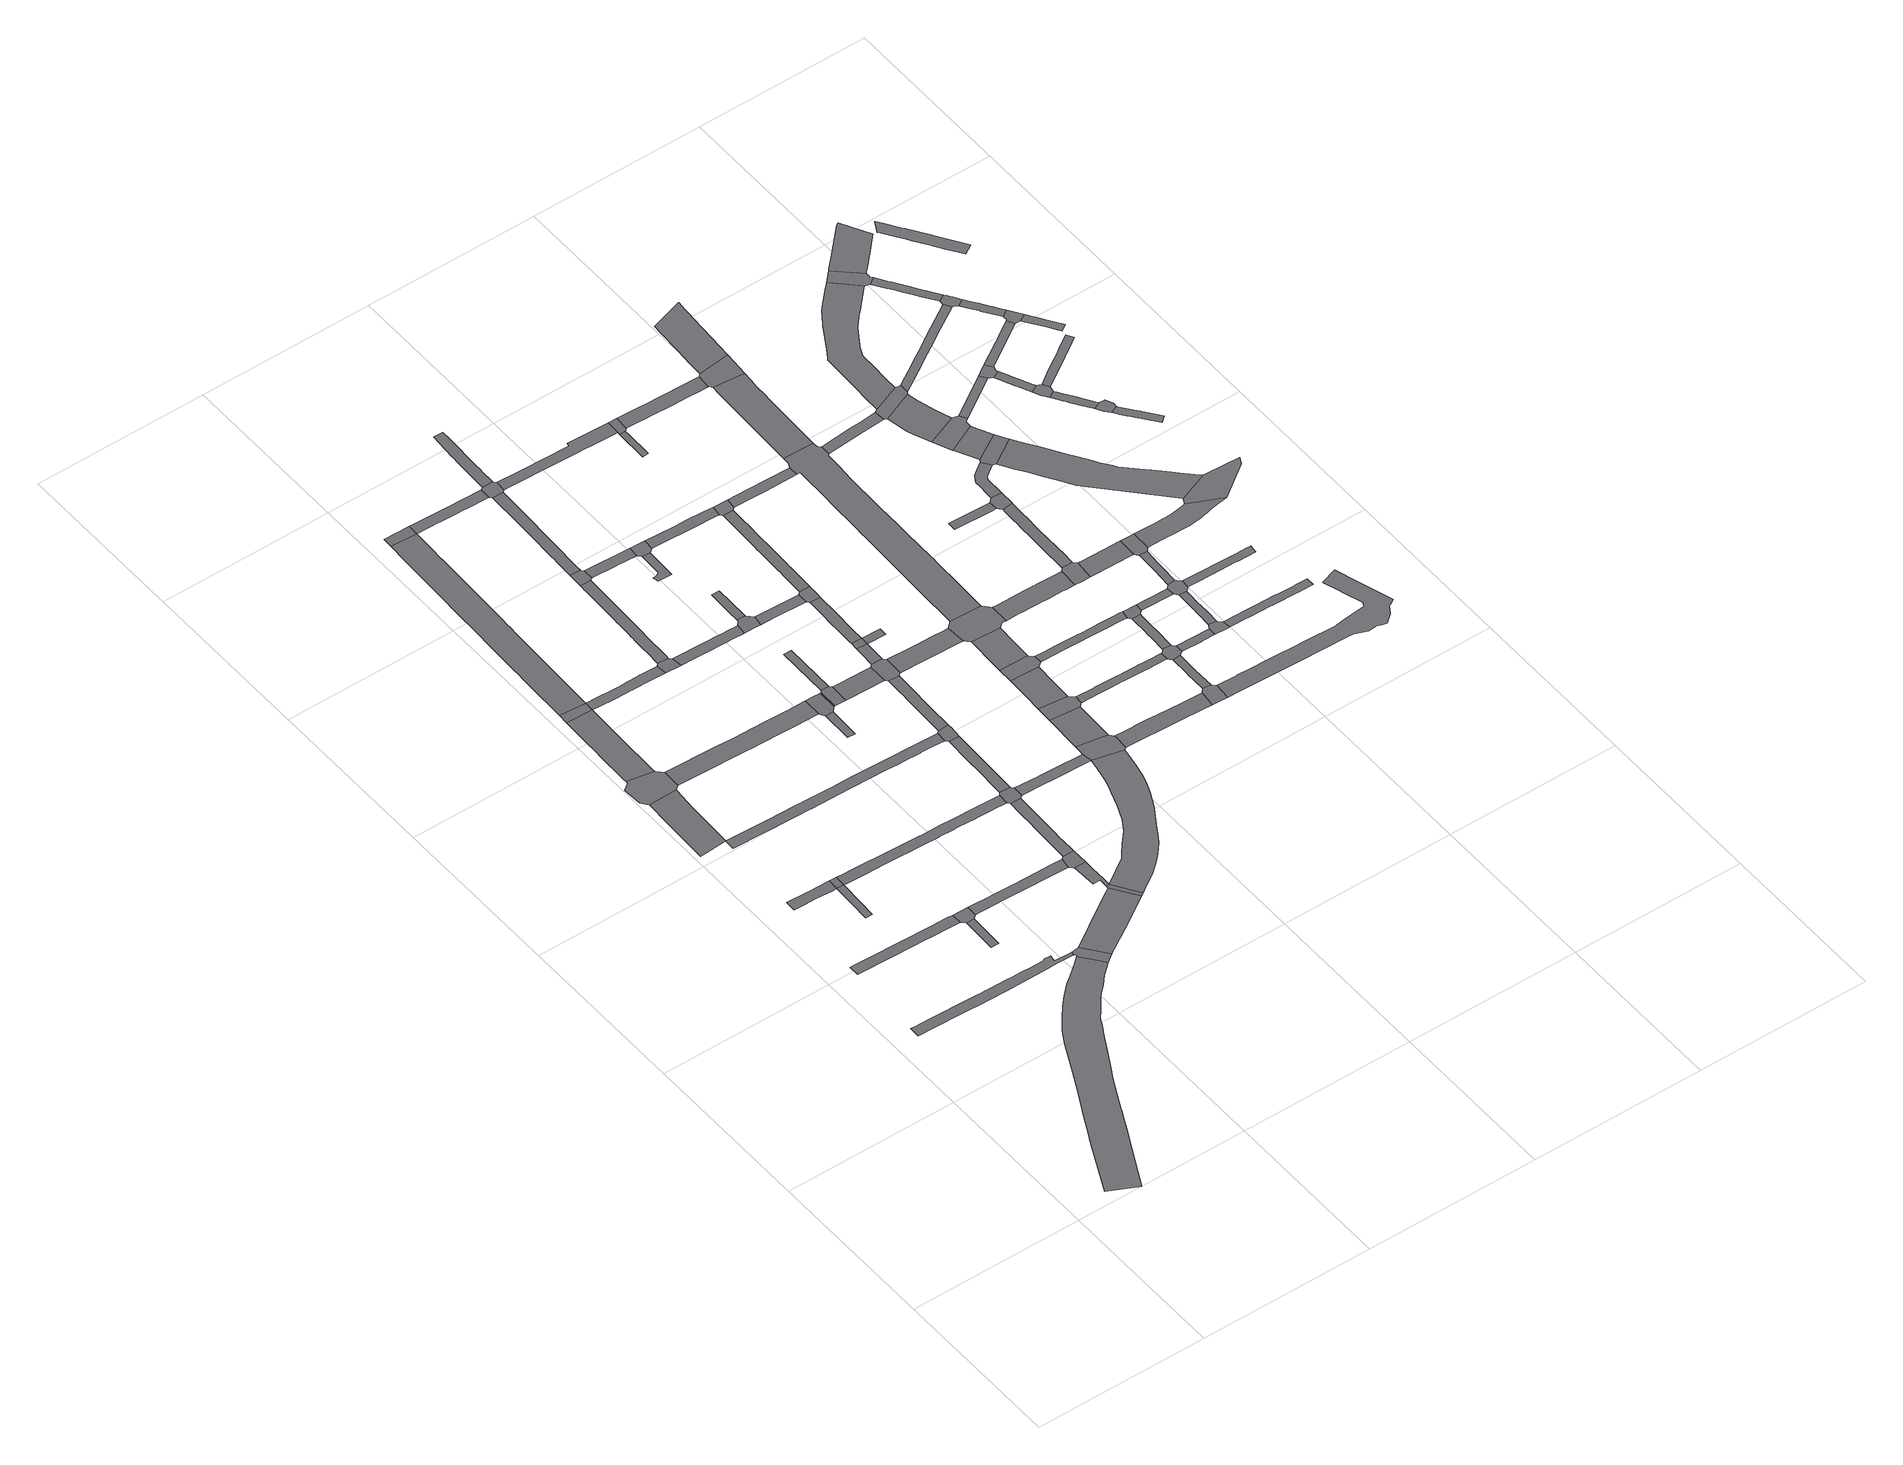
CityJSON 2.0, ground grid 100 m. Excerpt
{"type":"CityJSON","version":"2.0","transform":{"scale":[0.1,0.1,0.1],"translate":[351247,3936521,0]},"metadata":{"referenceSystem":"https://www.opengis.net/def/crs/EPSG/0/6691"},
"CityObjects":{
"road1":{"type":"Road","attributes":{"function":"3","RoadStructureAttribute.sectionType":"1"},"geometry":[{"type":"MultiSurface","lod":"1","boundaries":[[[0,1,2,3,4,5,6,7,8,9,10,11,12,13,14,15,16,17,18,19,20,21,22,23,24,25,26,27,28,29,30,31,32,33,34,35,36,37,38,39,40,41,42,43,44,45,46,47,48,49,50]]]}]},
"road2":{"type":"Road","attributes":{"RoadStructureAttribute.sectionType":"1"},"geometry":[{"type":"MultiSurface","lod":"1","boundaries":[[[51,52,53,54,55,56,57,58,59,60,61,62,63,64,65,66,67,68,69,70,71,72,73,74,75,76,77,78,79,80,81,82,83,84,85]]]}]},
"road3":{"type":"Road","attributes":{"RoadStructureAttribute.sectionType":"1"},"geometry":[{"type":"MultiSurface","lod":"1","boundaries":[[[86,87,88,89,90,91,92,93,94,95,96,97,98,99,100,101,102,103,104,105]]]}]},
"road4":{"type":"Road","attributes":{"RoadStructureAttribute.sectionType":"1"},"geometry":[{"type":"MultiSurface","lod":"1","boundaries":[[[106,107,108,109,110,111,112,113]]]}]},
"road5":{"type":"Road","attributes":{"RoadStructureAttribute.sectionType":"1"},"geometry":[{"type":"MultiSurface","lod":"1","boundaries":[[[114,115,116,117,118,119,120,121,122]]]}]},
"road6":{"type":"Road","attributes":{"RoadStructureAttribute.sectionType":"1"},"geometry":[{"type":"MultiSurface","lod":"1","boundaries":[[[123,124,125,126,127,113]]]}]},
"road7":{"type":"Road","geometry":[{"type":"MultiSurface","lod":"1","boundaries":[[[118,117,128,129,130,131,132,133,134]]]}]},
"road8":{"type":"Road","geometry":[{"type":"MultiSurface","lod":"1","boundaries":[[[127,135,106,113]]]}]},
"road9":{"type":"Road","attributes":{"RoadStructureAttribute.sectionType":"1"},"geometry":[{"type":"MultiSurface","lod":"1","boundaries":[[[136,137,138,139,140,141,131,130,142,143,144,145,146,147,148]]]}]},
"road10":{"type":"Road","attributes":{"RoadStructureAttribute.sectionType":"1"},"geometry":[{"type":"MultiSurface","lod":"1","boundaries":[[[149,150,151,152,153,154]]]}]},
"road11":{"type":"Road","geometry":[{"type":"MultiSurface","lod":"1","boundaries":[[[92,154,153,155,156,93]]]}]},
"road12":{"type":"Road","geometry":[{"type":"MultiSurface","lod":"1","boundaries":[[[157,148,147,158]]]}]},
"road13":{"type":"Road","geometry":[{"type":"MultiSurface","lod":"1","boundaries":[[[27,159,160,161,162,61,60,163,164,28]]]}]},
"road14":{"type":"Road","attributes":{"RoadStructureAttribute.sectionType":"1"},"geometry":[{"type":"MultiSurface","lod":"1","boundaries":[[[165,166,167,168,169,170,171,172,173,174,175,176,177,178,179,180,181,182,183,184,185,186,187,188,189,190,191,192,193,194,195,196,197,198,199,200,201,202,203,204,205,206,207,157,158]]]}]},
"road15":{"type":"Road","attributes":{"RoadStructureAttribute.sectionType":"1"},"geometry":[{"type":"MultiSurface","lod":"1","boundaries":[[[208,209,210,211,212,213,214,215,216,217,218,219,220,221,222,223,224,225,226,227,158,147]]]}]},
"road16":{"type":"Road","attributes":{"RoadStructureAttribute.sectionType":"1"},"geometry":[{"type":"MultiSurface","lod":"1","boundaries":[[[228,229,230,231,232,233,234,235,236,135,127,237,238,239,240,241,242,243,244,245,246,247,248,249,250,251,252,253,254,255,256,257,258,259]]]}]},
"road17":{"type":"Road","attributes":{"RoadStructureAttribute.sectionType":"1"},"geometry":[{"type":"MultiSurface","lod":"1","boundaries":[[[260,261,262,263,264,265,129,128,266,267,268,269,270,271,272,273,274,275,276]]]}]},
"road18":{"type":"Road","attributes":{"RoadStructureAttribute.sectionType":"1"},"geometry":[{"type":"MultiSurface","lod":"1","boundaries":[[[277,278,279,280,281,282,283,284,285,286,287,288,289,290,156,155]]]}]},
"road19":{"type":"Road","attributes":{"RoadStructureAttribute.sectionType":"1"},"geometry":[{"type":"MultiSurface","lod":"1","boundaries":[[[291,292,293,294,295,296,297,298,299,300,301,302,122,303,304,305,306,307,308,309,310,311,312,313,314,315,316,317,318,319]]]}]},
"road20":{"type":"Road","attributes":{"RoadStructureAttribute.sectionType":"1"},"geometry":[{"type":"MultiSurface","lod":"1","boundaries":[[[320,321,162,161,322,323,324,325,326,327,328,329,330,331,332]]]}]},
"road21":{"type":"Road","geometry":[{"type":"MultiSurface","lod":"1","boundaries":[[[333,334,188,187]]]}]},
"road22":{"type":"Road","geometry":[{"type":"MultiSurface","lod":"1","boundaries":[[[335,336,337,338,339,340,218,217]]]}]},
"road23":{"type":"Road","attributes":{"RoadStructureAttribute.sectionType":"1"},"geometry":[{"type":"MultiSurface","lod":"1","boundaries":[[[341,342,343,344,345,346,347,348,349]]]}]},
"road24":{"type":"Road","geometry":[{"type":"MultiSurface","lod":"1","boundaries":[[[348,332,331,350,349]]]}]},
"road25":{"type":"Road","geometry":[{"type":"MultiSurface","lod":"1","boundaries":[[[351,282,281,352,344,343,353]]]}]},
"road26":{"type":"Road","attributes":{"RoadStructureAttribute.sectionType":"1"},"geometry":[{"type":"MultiSurface","lod":"1","boundaries":[[[354,355,356,357,358,359,360,361,362,363,364,365,366,367,368,369,370,371,372,373,374,375,376,377,378,379,380,381,382,383,340,339]]]}]},
"road27":{"type":"Road","attributes":{"RoadStructureAttribute.sectionType":"1"},"geometry":[{"type":"MultiSurface","lod":"1","boundaries":[[[384,385,386,387]]]}]},
"road28":{"type":"Road","attributes":{"RoadStructureAttribute.sectionType":"1"},"geometry":[{"type":"MultiSurface","lod":"1","boundaries":[[[388,389,390,391,392,393,394,395,396,397,398,399,400,401,402,403,404,351,353]]]}]},
"road29":{"type":"Road","attributes":{"RoadStructureAttribute.sectionType":"1"},"geometry":[{"type":"MultiSurface","lod":"1","boundaries":[[[405,406,333,187,407,408,409,410,411,412,413,414]]]}]},
"road30":{"type":"Road","geometry":[{"type":"MultiSurface","lod":"1","boundaries":[[[387,386,415,416,417,418,419,260,276]]]}]},
"road31":{"type":"Road","attributes":{"RoadStructureAttribute.sectionType":"1"},"geometry":[{"type":"MultiSurface","lod":"1","boundaries":[[[420,421,422,423,424,338,337,425,426,427,428,429,430,431,432,433,434]]]}]},
"road32":{"type":"Road","geometry":[{"type":"MultiSurface","lod":"1","boundaries":[[[435,436,437,365,364,438]]]}]},
"road33":{"type":"Road","geometry":[{"type":"MultiSurface","lod":"1","boundaries":[[[228,259,397,396,439,440,441,442]]]}]},
"road34":{"type":"Road","attributes":{"RoadStructureAttribute.sectionType":"1"},"geometry":[{"type":"MultiSurface","lod":"1","boundaries":[[[415,443,444,416]]]}]},
"road35":{"type":"Road","geometry":[{"type":"MultiSurface","lod":"1","boundaries":[[[444,443,445,446,447,448,449]]]}]},
"road36":{"type":"Road","attributes":{"RoadStructureAttribute.sectionType":"1"},"geometry":[{"type":"MultiSurface","lod":"1","boundaries":[[[436,450,451,452,453,454,455,456,457,458,459,460,461,462,463,464,465,466,467,468,469,437]]]}]},
"road37":{"type":"Road","attributes":{"RoadStructureAttribute.sectionType":"1"},"geometry":[{"type":"MultiSurface","lod":"1","boundaries":[[[470,471,472,473,474,475,476,477,442,441]]]}]},
"road38":{"type":"Road","attributes":{"RoadStructureAttribute.sectionType":"1"},"geometry":[{"type":"MultiSurface","lod":"1","boundaries":[[[448,478,479,449]]]}]},
"road39":{"type":"Road","attributes":{"RoadStructureAttribute.sectionType":"1"},"geometry":[{"type":"MultiSurface","lod":"1","boundaries":[[[480,481,482,483,435,438]]]}]},
"road40":{"type":"Road","geometry":[{"type":"MultiSurface","lod":"1","boundaries":[[[318,473,472,484,485,486,487,319]]]}]},
"road41":{"type":"Road","attributes":{"RoadStructureAttribute.sectionType":"1"},"geometry":[{"type":"MultiSurface","lod":"1","boundaries":[[[488,489,490,447,446,491,492,493,494]]]}]},
"road42":{"type":"Road","attributes":{"function":"3","RoadStructureAttribute.sectionType":"1"},"geometry":[{"type":"MultiSurface","lod":"1","boundaries":[[[495,496,497,498,499,500,501,502,503,504,505,506,507,508,509,510,349,350,511,512,513,514,515,516,517,518,519,520,521,522,523,524,525,526,527,497,528,529,530,531,532,440,439]]]}]},
"road43":{"type":"Road","geometry":[{"type":"MultiSurface","lod":"1","boundaries":[[[433,533,534,535,536,537,538,539,434]]]}]},
"road44":{"type":"Road","geometry":[{"type":"MultiSurface","lod":"1","boundaries":[[[540,541,542,414,413,456,455,543]]]}]},
"road45":{"type":"Road","attributes":{"RoadStructureAttribute.sectionType":"1"},"geometry":[{"type":"MultiSurface","lod":"1","boundaries":[[[544,545,546,547,548,549,550,551,552,553]]]}]},
"road46":{"type":"Road","attributes":{"RoadStructureAttribute.sectionType":"1"},"geometry":[{"type":"MultiSurface","lod":"1","boundaries":[[[554,555,556,557,538,537]]]}]},
"road47":{"type":"Road","attributes":{"RoadStructureAttribute.sectionType":"1"},"geometry":[{"type":"MultiSurface","lod":"1","boundaries":[[[558,559,560,561,562,563,564,565,566,487,486,567,568,569,570,571]]]}]},
"road48":{"type":"Road","attributes":{"RoadStructureAttribute.sectionType":"1"},"geometry":[{"type":"MultiSurface","lod":"1","boundaries":[[[572,573,574,575,576,577,578,579,542,541,580,581,582,583,584,585,586,587,588]]]}]},
"road49":{"type":"Road","geometry":[{"type":"MultiSurface","lod":"1","boundaries":[[[552,589,590,483,482,553]]]}]},
"road50":{"type":"Road","geometry":[{"type":"MultiSurface","lod":"1","boundaries":[[[591,592,593,494,493,571,570,594,595]]]}]},
"road51":{"type":"Road","attributes":{"RoadStructureAttribute.sectionType":"1"},"geometry":[{"type":"MultiSurface","lod":"1","boundaries":[[[596,597,536,535,598,599,600]]]}]},
"road52":{"type":"Road","attributes":{"RoadStructureAttribute.sectionType":"1"},"geometry":[{"type":"MultiSurface","lod":"1","boundaries":[[[601,602,603,604,593,592]]]}]},
"road53":{"type":"Road","geometry":[{"type":"MultiSurface","lod":"1","boundaries":[[[605,602,601,606]]]}]},
"road54":{"type":"Road","attributes":{"RoadStructureAttribute.sectionType":"1"},"geometry":[{"type":"MultiSurface","lod":"1","boundaries":[[[607,608,609,610,611,612,613,614,615,616,617,605,606]]]}]},
"road55":{"type":"Road","geometry":[{"type":"MultiSurface","lod":"1","boundaries":[[[601,618,619,606]]]}]},
"road56":{"type":"Road","geometry":[{"type":"MultiSurface","lod":"1","boundaries":[[[599,620,612,611,621,622,623,624,625,626,627,600]]]}]},
"road57":{"type":"Road","geometry":[{"type":"MultiSurface","lod":"1","boundaries":[[[628,629,630,631,632,633,634,528,497,527]]]}]},
"road58":{"type":"Road","attributes":{"RoadStructureAttribute.sectionType":"1"},"geometry":[{"type":"MultiSurface","lod":"1","boundaries":[[[589,635,636,637,638,639,640,641,642,643,644,645,646,647,648,649,590]]]}]},
"road59":{"type":"Road","attributes":{"RoadStructureAttribute.sectionType":"1"},"geometry":[{"type":"MultiSurface","lod":"1","boundaries":[[[650,651,652,653,654,655,656,657,658,659,660,661,591,595]]]}]},
"road60":{"type":"Road","attributes":{"RoadStructureAttribute.sectionType":"1"},"geometry":[{"type":"MultiSurface","lod":"1","boundaries":[[[662,663,664,665,666,667,668,669,540,543,670,671,672,673,674,675,676,677]]]}]},
"road61":{"type":"Road","attributes":{"function":"3","RoadStructureAttribute.sectionType":"1"},"geometry":[{"type":"MultiSurface","lod":"1","boundaries":[[[678,679,680,633,632]]]}]},
"road62":{"type":"Road","geometry":[{"type":"MultiSurface","lod":"1","boundaries":[[[681,682,680,679,683,684,685]]]}]},
"road63":{"type":"Road","attributes":{"RoadStructureAttribute.sectionType":"1"},"geometry":[{"type":"MultiSurface","lod":"1","boundaries":[[[626,686,687,688,689,690,691,692,693,694,695,696,697,698,699,700,701,702,703,704,705,706,707,627]]]}]},
"road64":{"type":"Road","attributes":{"function":"3","RoadStructureAttribute.sectionType":"1"},"geometry":[{"type":"MultiSurface","lod":"1","boundaries":[[[708,709,710,682,681,711,712,713,714]]]}]},
"road65":{"type":"Road","geometry":[{"type":"MultiSurface","lod":"1","boundaries":[[[714,713,715,716,717,718]]]}]},
"road66":{"type":"Road","geometry":[{"type":"MultiSurface","lod":"1","boundaries":[[[643,642,698,697,719,720]]]}]},
"road67":{"type":"Road","attributes":{"function":"3","RoadStructureAttribute.sectionType":"1"},"geometry":[{"type":"MultiSurface","lod":"1","boundaries":[[[717,721,722,723,724,718]]]}]},
"road68":{"type":"Road","geometry":[{"type":"MultiSurface","lod":"1","boundaries":[[[725,656,655,723,722,726,727,728,729]]]}]},
"road69":{"type":"Road","attributes":{"RoadStructureAttribute.sectionType":"1"},"geometry":[{"type":"MultiSurface","lod":"1","boundaries":[[[730,731,732,733,734]]]}]},
"road70":{"type":"Road","attributes":{"RoadStructureAttribute.sectionType":"1"},"geometry":[{"type":"MultiSurface","lod":"1","boundaries":[[[735,736,737,738,739,740,741,742,743,629,628,744,745,746,747]]]}]},
"road71":{"type":"Road","geometry":[{"type":"MultiSurface","lod":"1","boundaries":[[[748,677,676,734,733,749]]]}]},
"road72":{"type":"Road","attributes":{"RoadStructureAttribute.sectionType":"1"},"geometry":[{"type":"MultiSurface","lod":"1","boundaries":[[[750,751,752,753,754,755,756,757,758,759,760,761,762,763,764,765,766,767,768,769,770,771,772,773,774,775,685,684]]]}]},
"road73":{"type":"Road","attributes":{"RoadStructureAttribute.sectionType":"1"},"geometry":[{"type":"MultiSurface","lod":"1","boundaries":[[[776,777,720,719,778,779,780,781]]]}]},
"road74":{"type":"Road","attributes":{"RoadStructureAttribute.sectionType":"1"},"geometry":[{"type":"MultiSurface","lod":"1","boundaries":[[[782,783,784,785,786,787,788,789,790,791,792,793,794,716,715,795,796,797,798,799,800,801,802,803,804,805,806,807]]]}]},
"road75":{"type":"Road","attributes":{"function":"3","RoadStructureAttribute.sectionType":"1"},"geometry":[{"type":"MultiSurface","lod":"1","boundaries":[[[808,809,810,811,812,813,814,815,816,817,818,819,820,821,822,823,824,825,826,827,776,781,828,829,830,831,832,833,834,835,836,837,838,725,729]]]}]},
"road76":{"type":"Road","geometry":[{"type":"MultiSurface","lod":"1","boundaries":[[[747,746,839,840,841,842,843,844]]]}]},
"road77":{"type":"Road","attributes":{"RoadStructureAttribute.sectionType":"1"},"geometry":[{"type":"MultiSurface","lod":"1","boundaries":[[[845,846,847,848,849,850,851,852,853,854,855,856,857,858,859,860,748,749]]]}]},
"road78":{"type":"Road","attributes":{"RoadStructureAttribute.sectionType":"1"},"geometry":[{"type":"MultiSurface","lod":"1","boundaries":[[[861,862,863,864,865,866,867,868,869,870,871,872,873,874,875,876,877,878,879,728,727]]]}]},
"road79":{"type":"Road","attributes":{"RoadStructureAttribute.sectionType":"1"},"geometry":[{"type":"MultiSurface","lod":"1","boundaries":[[[843,880,881,882,883,884,885,886,887,844]]]}]},
"road80":{"type":"Road","geometry":[{"type":"MultiSurface","lod":"1","boundaries":[[[888,889,890,891,892,764,763,884,883,893,894]]]}]},
"road81":{"type":"Road","attributes":{"RoadStructureAttribute.sectionType":"1"},"geometry":[{"type":"MultiSurface","lod":"1","boundaries":[[[895,896,897,898,899,900,901,902,903,904,905,906,907,889,888]]]}]},
"road82":{"type":"Road","geometry":[{"type":"MultiSurface","lod":"1","boundaries":[[[806,901,900,908,909,910,911,912,807]]]}]},
"road83":{"type":"Road","attributes":{"function":"3","RoadStructureAttribute.sectionType":"1"},"geometry":[{"type":"MultiSurface","lod":"1","boundaries":[[[913,914,915,916,917,918,919,920,921,922,923,826,825]]]}]},
"road84":{"type":"Road","attributes":{"RoadStructureAttribute.sectionType":"1"},"geometry":[{"type":"MultiSurface","lod":"1","boundaries":[[[893,924,925,926,927,894]]]}]},
"road85":{"type":"Road","geometry":[{"type":"MultiSurface","lod":"1","boundaries":[[[869,928,929,930,931,932,933,934,935,936,870]]]}]},
"road86":{"type":"Road","attributes":{"RoadStructureAttribute.sectionType":"1"},"geometry":[{"type":"MultiSurface","lod":"1","boundaries":[[[937,938,939,940,941]]]}]},
"road87":{"type":"Road","geometry":[{"type":"MultiSurface","lod":"1","boundaries":[[[855,854,942,920,919,943,944,945]]]}]},
"road88":{"type":"Road","attributes":{"RoadStructureAttribute.sectionType":"1"},"geometry":[{"type":"MultiSurface","lod":"1","boundaries":[[[946,947,910,909,948,949]]]}]},
"road89":{"type":"Road","attributes":{"RoadStructureAttribute.sectionType":"1"},"geometry":[{"type":"MultiSurface","lod":"1","boundaries":[[[950,951,952,953,954,955,956,957,958,959,934,933,960,961,962,963,964,965,966,967,968,969,970,971]]]}]},
"road90":{"type":"Road","geometry":[{"type":"MultiSurface","lod":"1","boundaries":[[[926,972,973,974,975,976,977,978,927]]]}]},
"road91":{"type":"Road","geometry":[{"type":"MultiSurface","lod":"1","boundaries":[[[821,979,980,981,982,983,984,985,986,987,822]]]}]},
"road92":{"type":"Road","attributes":{"RoadStructureAttribute.sectionType":"1"},"geometry":[{"type":"MultiSurface","lod":"1","boundaries":[[[976,988,989,990,991,992,993,994,995,996,997,998,999,1000,1001,1002,977]]]}]},
"road93":{"type":"Road","attributes":{"RoadStructureAttribute.sectionType":"1"},"geometry":[{"type":"MultiSurface","lod":"1","boundaries":[[[1003,1004,1005,1006,1007,1008,932,931,1009,1010,1011]]]}]},
"road94":{"type":"Road","geometry":[{"type":"MultiSurface","lod":"1","boundaries":[[[1012,1013,1014,1015,937,941,950,971]]]}]},
"road95":{"type":"Road","attributes":{"function":"3","RoadStructureAttribute.sectionType":"1"},"geometry":[{"type":"MultiSurface","lod":"1","boundaries":[[[944,1016,1017,1018,1019,1020,1021,1022,1023,1024,1025,1026,945]]]}]},
"road96":{"type":"Road","geometry":[{"type":"MultiSurface","lod":"1","boundaries":[[[1027,1028,1029,1030,949,948,996,995,1031]]]}]},
"road97":{"type":"Road","attributes":{"RoadStructureAttribute.sectionType":"1"},"geometry":[{"type":"MultiSurface","lod":"1","boundaries":[[[1029,1032,1033,1034,1035,1036,1037,1038,1039,1040,1041,1042,1043,1044,1030]]]}]},
"road98":{"type":"Road","attributes":{"RoadStructureAttribute.sectionType":"1"},"geometry":[{"type":"MultiSurface","lod":"1","boundaries":[[[1045,1046,1047,1048,1049,1050,1051,1052,1014,1013,1053,1054,1055,1056,1057,1058]]]}]},
"road99":{"type":"Road","attributes":{"RoadStructureAttribute.sectionType":"1"},"geometry":[{"type":"MultiSurface","lod":"1","boundaries":[[[1059,1060,1061,1062,1063,1064,1065,1066,1067,1068,1069,1070,1071,1072,1073,1074,1075,1076,1077,1078,1079,1080,1081,1082,1083,1084,1085,1086,1087,1088,1089,1090,1091,1092,1093,1094,1095,1096,841,840]]]}]},
"road100":{"type":"Road","geometry":[{"type":"MultiSurface","lod":"1","boundaries":[[[1037,1097,1098,1099,1100,1003,1011,1038]]]}]},
"road101":{"type":"Road","attributes":{"RoadStructureAttribute.sectionType":"1"},"geometry":[{"type":"MultiSurface","lod":"1","boundaries":[[[1101,1102,1103,1104,1105,1106,1107,975,974,1108,1109,1110,1111,1112,1113,1114,1115,1116,1117,1118]]]}]},
"road102":{"type":"Road","attributes":{"RoadStructureAttribute.sectionType":"1"},"geometry":[{"type":"MultiSurface","lod":"1","boundaries":[[[1119,1120,1121,1122,1123,1124,1125,1126,1127,1128,1129,1130,1131]]]}]},
"road103":{"type":"Road","geometry":[{"type":"MultiSurface","lod":"1","boundaries":[[[984,983,1131,1130,1132,1133,1134,1135]]]}]},
"road104":{"type":"Road","geometry":[{"type":"MultiSurface","lod":"1","boundaries":[[[1136,1137,1138,1139,1140,1125,1124,1141,1142]]]}]},
"road105":{"type":"Road","attributes":{"RoadStructureAttribute.sectionType":"1"},"geometry":[{"type":"MultiSurface","lod":"1","boundaries":[[[1143,1144,1145,1146,1147,1148,1136,1142]]]}]},
"road106":{"type":"Road","geometry":[{"type":"MultiSurface","lod":"1","boundaries":[[[1144,1149,1150,1058,1057,1151,1152,1153,1145]]]}]},
"road107":{"type":"Road","attributes":{"RoadStructureAttribute.sectionType":"1"},"geometry":[{"type":"MultiSurface","lod":"1","boundaries":[[[1154,1155,1156,1157,1158,1159,1160,1161,1162,1027,1031,1163,1164,1165,1166,1167,1168,1169,1170]]]}]},
"road108":{"type":"Road","attributes":{"RoadStructureAttribute.sectionType":"1"},"geometry":[{"type":"MultiSurface","lod":"1","boundaries":[[[1171,1172,1173,1174,1175,1176,1098,1097,1177,1178,1179,1180,1181,1182,1183,1184,1185,1186,1187,1188,1189,1190]]]}]},
"road109":{"type":"Road","attributes":{"RoadStructureAttribute.sectionType":"1"},"geometry":[{"type":"MultiSurface","lod":"1","boundaries":[[[1191,1192,1193,1194,1195,1196,1197,1198,1199,1200,1201,1202,1203,1204,1205,1206,1207,1152,1151,1208,1209,1210,1211,1212,1213,1214,1215,1216,1217,1218]]]}]},
"road110":{"type":"Road","attributes":{"RoadStructureAttribute.sectionType":"1"},"geometry":[{"type":"MultiSurface","lod":"1","boundaries":[[[1134,1219,1220,1221,1222,1223,1224,1225,1226,1227,1228,1229,1230,1231,1232,1233,1234,1235,1236,1237,1238,1239,1240,1241,1242,1243,1244,1245,1246,1247,1248,1249,1250,1135]]]}]},
"road111":{"type":"Road","attributes":{"RoadStructureAttribute.sectionType":"1"},"geometry":[{"type":"MultiSurface","lod":"1","boundaries":[[[1251,1252,1253,1254,1140,1139,1255,1256,1257,1258]]]}]},
"road112":{"type":"Road","attributes":{"RoadStructureAttribute.sectionType":"1"},"geometry":[{"type":"MultiSurface","lod":"1","boundaries":[[[1132,1259,1260,1261,1262,1263,1264,1265,1266,1267,1268,1269,1270,1271,1272,1273,1274,1275,1276,1133]]]}]},
"road113":{"type":"Road","geometry":[{"type":"MultiSurface","lod":"1","boundaries":[[[1277,1278,1279,1280,1281,1282,1283,1284,1285,1251,1258]]]}]},
"road114":{"type":"Road","attributes":{"RoadStructureAttribute.sectionType":"1"},"geometry":[{"type":"MultiSurface","lod":"1","boundaries":[[[1286,1287,1288,1289,1290,1291,1292,1293,1279,1278]]]}]},
"road115":{"type":"Road","geometry":[{"type":"MultiSurface","lod":"1","boundaries":[[[1171,1190,1294,1295,1296,1191,1218]]]}]},
"road116":{"type":"Road","geometry":[{"type":"MultiSurface","lod":"1","boundaries":[[[1290,1289,1297,1298,1299,1300,1301,1302]]]}]},
"road117":{"type":"Road","attributes":{"RoadStructureAttribute.sectionType":"1"},"geometry":[{"type":"MultiSurface","lod":"1","boundaries":[[[1303,1304,1305,1306,1307,1308,1300,1299,1309,1310,1311,1312,1313,1314,1315]]]}]},
"road118":{"type":"Road","geometry":[{"type":"MultiSurface","lod":"1","boundaries":[[[1316,1317,1318,1319,1320,1321,1231,1230]]]}]},
"road119":{"type":"Road","geometry":[{"type":"MultiSurface","lod":"1","boundaries":[[[1322,1323,1324,1325,1303,1315,1326,1327,1328]]]}]},
"road120":{"type":"Road","attributes":{"RoadStructureAttribute.sectionType":"1"},"geometry":[{"type":"MultiSurface","lod":"1","boundaries":[[[1281,1329,1330,1331,1332,1333,1334,1335,1336,1337,1338,1339,1282]]]}]},
"road121":{"type":"Road","attributes":{"RoadStructureAttribute.sectionType":"1"},"geometry":[{"type":"MultiSurface","lod":"1","boundaries":[[[1340,1341,1342,1343,1344,1345,1346,1347,1348,1349,1350,1351,1352,1353,1354,1322,1328]]]}]},
"road122":{"type":"Road","attributes":{"RoadStructureAttribute.sectionType":"1"},"geometry":[{"type":"MultiSurface","lod":"1","boundaries":[[[1355,1356,1357,1358,1359,1360,1317,1316,1361,1362,1363,1364,1365,1366,1367]]]}]},
"road123":{"type":"Road","attributes":{"RoadStructureAttribute.sectionType":"1"},"geometry":[{"type":"MultiSurface","lod":"1","boundaries":[[[1301,1368,1369,1370,1371,1372,1373,1374,1375,1376,1377,1378,1379,1380,1302]]]}]},
"road124":{"type":"Road","attributes":{"RoadStructureAttribute.sectionType":"1"},"geometry":[{"type":"MultiSurface","lod":"1","boundaries":[[[1381,1382,1383,1384,1321,1320,1385,1386,1387,1388,1389]]]}]},
"road125":{"type":"Road","geometry":[{"type":"MultiSurface","lod":"1","boundaries":[[[1390,1391,1392,1269,1268,1393,1394,1395,1396,1397,1398,1355,1367]]]}]},
"road126":{"type":"Road","attributes":{"RoadStructureAttribute.sectionType":"1"},"geometry":[{"type":"MultiSurface","lod":"1","boundaries":[[[1394,1399,1400,1401,1402,1403,1404,1405,1406,1407,1408,1409,1410,1395]]]}]},
"road127":{"type":"Road","geometry":[{"type":"MultiSurface","lod":"1","boundaries":[[[1333,1411,1412,1413,1414,1404,1403,1415,1334]]]}]},
"road128":{"type":"Road","attributes":{"RoadStructureAttribute.sectionType":"1"},"geometry":[{"type":"MultiSurface","lod":"1","boundaries":[[[1416,1417,1418,1419,1420,1412,1411,1421,1422,1423,1424]]]}]},
"road129":{"type":"Road","attributes":{"RoadStructureAttribute.sectionType":"1"},"geometry":[{"type":"MultiSurface","lod":"1","boundaries":[[[1425,1426,1427,1428,1429,1430,1431,1432,1433,1434,1435,1436,1437,1438,1439,1440,1441,1442,1443,1444,1445]]]}]}
},
"vertices":[
[427,93,0],[533,306,0],[545,331,0],[588,418,0],[601,443,0],[613,467,0],[615,472,0],[659,562,0],[711,667,0],[729,702,0],[754,747,0],[793,818,0],[825,877,0],[829,884,0],[863,945,0],[884,983,0],[894,1002,0],[909,1029,0],[934,1061,0],[972,1110,0],[1000,1145,0],[1013,1158,0],[1053,1197,0],[1055,1199,0],[1096,1246,0],[1146,1289,0],[1153,1295,0],[1165,1304,0],[1070,1430,0],[1031,1397,0],[964,1344,0],[916,1308,0],[859,1253,0],[811,1199,0],[764,1144,0],[726,1092,0],[711,1071,0],[674,1009,0],[660,979,0],[597,848,0],[523,701,0],[476,609,0],[463,584,0],[450,558,0],[386,431,0],[377,415,0],[365,391,0],[353,367,0],[349,358,0],[216,80,0],[381,0,0],
[152,1460,0],[203,1459,0],[424,1453,0],[448,1452,0],[487,1451,0],[571,1448,0],[653,1446,0],[911,1448,0],[964,1451,0],[1064,1446,0],[1065,1465,0],[965,1470,0],[970,1506,0],[933,1510,0],[920,1502,0],[875,1502,0],[850,1503,0],[800,1504,0],[753,1505,0],[750,1505,0],[700,1507,0],[650,1508,0],[600,1509,0],[573,1510,0],[555,1510,0],[529,1511,0],[487,1512,0],[469,1513,0],[453,1513,0],[376,1515,0],[355,1516,0],[260,1518,0],[159,1520,0],[137,1523,0],[135,1460,0],
[177,1968,0],[491,1960,0],[497,1959,0],[530,1958,0],[615,1956,0],[684,1954,0],[761,1952,0],[760,2012,0],[747,2013,0],[737,2013,0],[664,2015,0],[653,2015,0],[647,2015,0],[625,2016,0],[552,2018,0],[541,2018,0],[532,2019,0],[181,2028,0],[154,2030,0],[152,1969,0],
[425,2555,0],[306,2559,0],[175,2565,0],[172,2502,0],[231,2501,0],[304,2499,0],[398,2494,0],[423,2493,0],
[191,3105,0],[199,3352,0],[201,3391,0],[207,3491,0],[44,3487,0],[39,3342,0],[31,3091,0],[30,3063,0],[190,3072,0],
[419,2361,0],[415,2252,0],[455,2251,0],[458,2349,0],[463,2492,0],
[232,3510,0],[235,3620,0],[200,3655,0],[49,3683,0],[49,3669,0],[9,3639,0],[14,3527,0],
[465,2554,0],
[56,3999,0],[55,3946,0],[55,3937,0],[54,3909,0],[54,3907,0],[49,3699,0],[200,3681,0],[205,3933,0],[205,3940,0],[206,3943,0],[206,3952,0],[211,4167,0],[61,4172,0],
[780,1847,0],[777,1728,0],[822,1727,0],[825,1864,0],[827,1928,0],[782,1931,0],
[848,1950,0],[850,2010,0],
[63,4232,0],[213,4221,0],
[1194,1326,0],[1201,1331,0],[1214,1341,0],[1114,1472,0],[1073,1439,0],[1073,1435,0],
[217,4354,0],[217,4362,0],[218,4395,0],[220,4460,0],[222,4543,0],[222,4546,0],[223,4558,0],[225,4647,0],[226,4678,0],[227,4696,0],[229,4789,0],[231,4859,0],[231,4861,0],[234,4931,0],[237,5059,0],[243,5254,0],[243,5257,0],[245,5320,0],[248,5411,0],[248,5415,0],[248,5434,0],[250,5503,0],[254,5629,0],[104,5634,0],[101,5525,0],[100,5503,0],[100,5478,0],[96,5381,0],[96,5375,0],[95,5327,0],[92,5236,0],[92,5232,0],[86,5066,0],[83,4938,0],[78,4787,0],[77,4752,0],[77,4745,0],[73,4625,0],[73,4619,0],[72,4560,0],[71,4542,0],[70,4495,0],[69,4480,0],
[327,4163,0],[415,4160,0],[436,4160,0],[439,4160,0],[448,4159,0],[458,4159,0],[460,4159,0],[544,4156,0],[550,4156,0],[643,4153,0],[639,4214,0],[544,4216,0],[536,4217,0],[523,4217,0],[460,4216,0],[451,4216,0],[430,4216,0],[413,4216,0],[359,4217,0],[288,4220,0],
[1428,2521,0],[1293,2526,0],[1150,2531,0],[1088,2533,0],[982,2535,0],[946,2536,0],[811,2541,0],[543,2551,0],[528,2551,0],[486,2491,0],[573,2488,0],[578,2488,0],[671,2486,0],[691,2486,0],[711,2485,0],[797,2482,0],[803,2482,0],[809,2482,0],[853,2480,0],[894,2479,0],[910,2478,0],[934,2478,0],[1024,2474,0],[1026,2474,0],[1117,2471,0],[1136,2471,0],[1142,2471,0],[1239,2467,0],[1262,2466,0],[1343,2464,0],[1346,2464,0],[1425,2461,0],
[1066,3596,0],[961,3597,0],[831,3601,0],[751,3603,0],[644,3605,0],[540,3611,0],[402,3505,0],[425,3504,0],[560,3500,0],[641,3498,0],[649,3498,0],[656,3497,0],[829,3493,0],[959,3489,0],[972,3489,0],[975,3489,0],[1065,3486,0],
[881,1949,0],[936,1947,0],[938,1947,0],[1048,1944,0],[1400,1933,0],[1410,1994,0],[1348,1996,0],[1201,1999,0],[1107,2001,0],[984,2005,0],[976,2005,0],[968,2005,0],[879,2009,0],[874,2009,0],
[1344,3038,0],[1232,3044,0],[1217,3044,0],[958,3051,0],[889,3052,0],[822,3054,0],[644,3059,0],[637,3059,0],[627,3059,0],[575,3061,0],[548,3061,0],[413,3065,0],[190,3011,0],[543,3001,0],[573,3000,0],[631,2999,0],[656,2998,0],[821,2994,0],[889,2992,0],[1103,2987,0],[1166,2985,0],[1226,2984,0],[1270,2982,0],[1289,2981,0],[1299,2981,0],[1307,2981,0],[1378,2979,0],[1442,2976,0],[1444,3035,0],
[1444,1691,0],[1371,1643,0],[1221,1346,0],[1259,1370,0],[1302,1398,0],[1316,1406,0],[1357,1430,0],[1364,1434,0],[1397,1456,0],[1440,1485,0],[1462,1499,0],[1564,1566,0],[1469,1708,0],
[256,5689,0],[107,5694,0],
[723,4150,0],[730,4150,0],[735,4150,0],[728,4211,0],[714,4226,0],[654,4228,0],
[1490,1772,0],[1489,1855,0],[1489,1913,0],[1423,1912,0],[1428,1773,0],[1444,1773,0],[1470,1773,0],[1469,1723,0],[1488,1723,0],
[1583,1579,0],
[1425,2008,0],[1421,1914,0],[1488,2008,0],
[715,4240,0],[720,4416,0],[720,4419,0],[720,4430,0],[722,4497,0],[724,4559,0],[725,4563,0],[728,4651,0],[730,4733,0],[732,4791,0],[735,4871,0],[673,4872,0],[672,4846,0],[672,4843,0],[671,4819,0],[669,4729,0],[668,4712,0],[668,4691,0],[667,4665,0],[665,4589,0],[664,4565,0],[664,4563,0],[662,4499,0],[661,4472,0],[660,4445,0],[660,4433,0],[659,4414,0],[658,4362,0],[656,4305,0],[654,4240,0],
[1080,3276,0],[1125,3275,0],[1130,3457,0],[1085,3458,0],
[1488,2102,0],[1488,2106,0],[1491,2181,0],[1492,2209,0],[1492,2233,0],[1492,2235,0],[1494,2285,0],[1497,2370,0],[1499,2445,0],[1438,2446,0],[1436,2370,0],[1435,2328,0],[1434,2301,0],[1431,2225,0],[1431,2222,0],[1430,2187,0],[1427,2080,0],
[479,5682,0],[446,5683,0],[391,5624,0],[393,5624,0],[399,5624,0],[477,5621,0],[544,5619,0],[547,5618,0],[679,5614,0],[681,5676,0],
[1153,3484,0],[1155,3594,0],[1118,3595,0],[1094,3596,0],[1091,3596,0],
[1103,4199,0],[1071,4200,0],[1020,4202,0],[1004,4202,0],[913,4205,0],[809,4148,0],[816,4148,0],[911,4145,0],[960,4144,0],[1013,4142,0],[1028,4142,0],[1041,4141,0],[1101,4139,0],[1109,4139,0],[1116,4199,0],
[748,4942,0],[735,4956,0],[676,4958,0],[749,4881,0],
[1514,2457,0],[1516,2519,0],[1502,2533,0],[1441,2536,0],
[1160,3484,0],[1163,3594,0],
[1209,3483,0],[1225,3482,0],[1228,3592,0],[1217,3606,0],[1172,3607,0],
[735,4958,0],[736,4994,0],[742,5167,0],[747,5307,0],[747,5317,0],[757,5599,0],[695,5601,0],[689,5396,0],[687,5334,0],[686,5312,0],[684,5233,0],[682,5170,0],[682,5164,0],[680,5114,0],[680,5089,0],[679,5068,0],[678,5050,0],[676,4978,0],[676,4976,0],[676,4969,0],
[1510,2786,0],[1515,2937,0],[1516,2958,0],[1456,2960,0],[1454,2922,0],[1452,2841,0],[1449,2754,0],[1448,2747,0],
[1219,3909,0],[1174,3910,0],
[891,4874,0],[895,4874,0],[1012,4869,0],[1014,4930,0],
[1519,3033,0],[1519,3035,0],[1519,3053,0],[1458,3048,0],
[1310,3590,0],[1307,3590,0],[1243,3592,0],[1231,3482,0],[1243,3481,0],[1457,3476,0],[1455,3586,0],
[1659,2452,0],[1684,2451,0],[1923,2444,0],[1916,2394,0],[1904,2325,0],[1900,2303,0],[1894,2285,0],[1876,2230,0],[1871,2214,0],[1841,2124,0],[1801,2035,0],[1763,1971,0],[1760,1966,0],[1704,1903,0],[1659,1849,0],[1641,1827,0],[1619,1603,0],[1694,1653,0],[1753,1701,0],[1800,1747,0],[1848,1803,0],[1849,1805,0],[1880,1855,0],[1900,1887,0],[1972,2002,0],[1979,2016,0],[2018,2096,0],[2046,2167,0],[2060,2217,0],[2077,2291,0],[2078,2295,0],[2086,2342,0],[2096,2402,0],[1917,2502,0],[1755,2509,0],[1689,2510,0],[1662,2511,0],[1658,2511,0],
[1111,4139,0],[1192,4137,0],[1207,4136,0],[1214,4196,0],[1183,4230,0],[1135,4231,0],[1135,4221,0],
[772,5672,0],[758,5686,0],[698,5688,0],[769,5611,0],
[1027,4718,0],[1007,4703,0],[983,4702,0],[991,4671,0],[991,4670,0],[994,4670,0],[1070,4669,0],[1072,4713,0],[1075,4844,0],[1029,4850,0],
[1185,4357,0],[1186,4441,0],[1140,4442,0],[1137,4291,0],
[1469,3409,0],[1469,3383,0],[1467,3331,0],[1467,3325,0],[1464,3282,0],[1463,3250,0],[1462,3183,0],[1460,3113,0],[1459,3072,0],[1522,3191,0],[1523,3247,0],[1526,3324,0],[1530,3458,0],[1471,3462,0],
[716,6103,0],[709,6002,0],[705,5937,0],[705,5925,0],[704,5899,0],[700,5777,0],[700,5769,0],[699,5723,0],[759,5723,0],[759,5745,0],[760,5768,0],[761,5790,0],[762,5825,0],[764,5897,0],[766,5970,0],[768,6048,0],[769,6099,0],
[1098,4865,0],[1101,4926,0],
[1549,3582,0],[1533,3599,0],[1473,3601,0],[1535,3462,0],[1547,3473,0],
[1292,4194,0],[1246,4195,0],[1290,4134,0],[1474,4128,0],[1476,4188,0],
[1537,3724,0],[1477,3726,0],[1477,3712,0],[1476,3687,0],
[1479,3771,0],[1539,3769,0],
[1541,3854,0],[1541,3859,0],[1545,3975,0],[1545,3984,0],[1548,4111,0],[1488,4114,0],[1485,3984,0],[1484,3970,0],[1481,3857,0],[1480,3807,0],[1479,3785,0],
[1649,3721,0],[1650,3766,0],
[1486,4116,0],[1549,4138,0],[1549,4147,0],[1550,4156,0],[1550,4164,0],[1550,4186,0],[1551,4201,0],[1491,4202,0],
[2110,2415,0],[2114,2507,0],[2111,2508,0],[2109,2511,0],[2093,2532,0],[1920,2562,0],[1919,2528,0],
[1210,4861,0],[1211,4861,0],[1284,4858,0],[1301,4857,0],[1306,4857,0],[1344,4856,0],[1475,4851,0],[1495,4851,0],[1504,4909,0],[1445,4912,0],[1344,4916,0],[1290,4918,0],[1278,4918,0],[1277,4918,0],[1175,4923,0],
[1691,3468,0],[1738,3466,0],[1752,3466,0],[1762,3466,0],[1871,3462,0],[1919,3461,0],[1913,3571,0],[1875,3572,0],[1830,3574,0],[1755,3576,0],[1741,3576,0],[1688,3578,0],
[1404,5671,0],[1331,5673,0],[1251,5676,0],[1202,5678,0],[1201,5658,0],[1200,5658,0],[915,5667,0],[905,5667,0],[1113,5600,0],[1203,5597,0],[1241,5596,0],[1296,5594,0],[1366,5592,0],[1421,5590,0],[1441,5589,0],[1444,5670,0],
[2096,2651,0],[2099,2764,0],[1927,2780,0],
[2095,2858,0],[1930,2877,0],[2114,2777,0],[2121,2783,0],[2123,2830,0],
[1553,4270,0],[1553,4279,0],[1555,4345,0],[1555,4355,0],[1556,4381,0],[1556,4384,0],[1560,4533,0],[1562,4613,0],[1563,4642,0],[1564,4687,0],[1566,4766,0],[1567,4834,0],[1508,4834,0],[1503,4660,0],[1503,4645,0],[1501,4571,0],[1500,4551,0],[1500,4534,0],[1500,4531,0],[1496,4396,0],[1495,4348,0],[1495,4346,0],
[1937,3070,0],[1935,3019,0],[1934,2982,0],[2099,2977,0],[2099,2981,0],[2103,3101,0],[1938,3106,0],
[2132,3121,0],[2130,3168,0],[2106,3191,0],[1941,3196,0],
[1582,4847,0],[1589,4906,0],
[2110,3308,0],[2114,3423,0],[1948,3431,0],[1942,3245,0],
[1948,3604,0],[2141,3446,0],[2167,3445,0],[2169,3557,0],[2131,3597,0],
[1438,5387,0],[1473,5387,0],[1476,5557,0],[1476,5574,0],[1441,5574,0],
[2563,2488,0],[2555,2488,0],[2504,2490,0],[2369,2498,0],[2364,2498,0],[2313,2501,0],[2230,2503,0],[2228,2503,0],[2175,2505,0],[2435,2400,0],[2561,2394,0],[2617,2391,0],[2627,2486,0],
[1493,5668,0],[1490,5588,0],
[2233,2781,0],[2239,2781,0],[2293,2780,0],[2371,2778,0],[2375,2778,0],[2377,2778,0],[2379,2777,0],[2503,2773,0],[2510,2772,0],[2516,2772,0],[2561,2772,0],[2572,2772,0],[2629,2771,0],[2631,2771,0],[2631,2817,0],[2624,2817,0],[2574,2818,0],[2513,2820,0],[2506,2820,0],[2378,2823,0],[2376,2823,0],[2375,2823,0],[2369,2823,0],[2293,2826,0],[2239,2827,0],[2226,2828,0],
[1958,4899,0],[1703,4904,0],[1708,4845,0],[1768,4844,0],[1769,4844,0],[1958,4842,0],
[2643,3155,0],[2640,3155,0],[2585,3156,0],[2584,3156,0],[2519,3158,0],[2514,3158,0],[2464,3159,0],[2396,3161,0],[2386,3161,0],[2381,3161,0],[2259,3165,0],[2257,3165,0],[2187,3167,0],[2236,3119,0],[2245,3119,0],[2380,3115,0],[2381,3115,0],[2396,3115,0],[2444,3114,0],[2513,3112,0],[2518,3111,0],[2582,3110,0],[2635,3108,0],[2640,3108,0],[2643,3108,0],[2651,3154,0],
[2131,3607,0],[2134,3766,0],[2139,3970,0],[2139,3988,0],[2140,4003,0],[2141,4209,0],[2142,4287,0],[2143,4416,0],[2144,4450,0],[2148,4660,0],[2153,4758,0],[2156,4821,0],[2157,4853,0],[2165,4860,0],[2168,4918,0],[2152,4934,0],[2151,4940,0],[2147,4962,0],[1973,4967,0],[1972,4924,0],[1980,4842,0],[1974,4613,0],[1973,4595,0],[1968,4372,0],[1967,4342,0],[1966,4294,0],[1962,4166,0],[1961,4095,0],[1958,3977,0],[1954,3845,0],[1948,3612,0],
[2650,2390,0],[2708,2387,0],[2712,2483,0],[2712,2484,0],[2694,2503,0],[2647,2507,0],
[1500,5587,0],[1554,5585,0],[1620,5583,0],[1625,5583,0],[1779,5578,0],[1795,5577,0],[1875,5575,0],[1900,5574,0],[1906,5574,0],[1975,5571,0],[1981,5652,0],[1961,5653,0],[1880,5655,0],[1657,5662,0],[1624,5664,0],[1513,5667,0],
[2253,3444,0],[2261,3443,0],[2393,3441,0],[2401,3441,0],[2425,3440,0],[2500,3439,0],[2527,3438,0],[2528,3438,0],[2577,3437,0],[2583,3549,0],[2536,3550,0],[2478,3551,0],[2431,3552,0],[2429,3552,0],[2413,3552,0],[2405,3553,0],[2373,3553,0],[2361,3553,0],[2205,3556,0],
[2692,2626,0],[2692,2629,0],[2692,2630,0],[2696,2751,0],[2649,2748,0],[2647,2637,0],[2647,2630,0],[2647,2628,0],
[2702,2832,0],[2654,2839,0],[2654,2834,0],[2635,2816,0],[2632,2817,0],[2717,2768,0],[2719,2815,0],
[2703,2874,0],[2705,2924,0],[2706,2961,0],[2706,2976,0],[2708,3073,0],[2709,3087,0],[2659,3087,0],[2659,3075,0],[2657,2977,0],[2657,2972,0],[2656,2962,0],[2656,2954,0],[2656,2924,0],
[2709,3088,0],[2729,3107,0],[2731,3152,0],[2658,3154,0],[2654,3154,0],
[2155,5193,0],[2159,5332,0],[2160,5354,0],[2163,5443,0],[2164,5449,0],[2167,5496,0],[2171,5540,0],[1992,5554,0],[1990,5507,0],[1984,5300,0],[1983,5269,0],
[2837,2764,0],[2845,2764,0],[2913,2762,0],[2913,2809,0],
[2621,3436,0],[2626,3436,0],[2655,3436,0],[2669,3435,0],[2678,3547,0],[2659,3568,0],[2597,3566,0],[2597,3564,0],[2597,3563,0],
[2586,4128,0],[2343,4136,0],[2342,4086,0],[2561,4078,0],[2587,4078,0],
[1982,5571,0],[2174,5587,0],[2181,5687,0],[1997,5666,0],
[2800,3151,0],[2796,3151,0],[2920,3100,0],[2916,3149,0],
[2609,4053,0],[2608,4033,0],[2606,3956,0],[2606,3945,0],[2606,3942,0],[2605,3902,0],[2603,3826,0],[2603,3819,0],[2602,3746,0],[2601,3728,0],[2663,3642,0],[2662,3683,0],[2663,3781,0],[2663,3819,0],[2662,3872,0],[2663,3897,0],[2667,3901,0],[2667,3908,0],[2667,3931,0],[2667,3978,0],[2668,4030,0],[2670,4060,0],
[2975,2761,0],[2993,2760,0],[3000,2760,0],[2997,2808,0],[2975,2829,0],[2929,2838,0],[2929,2832,0],
[2306,4872,0],[2358,4877,0],[2371,4878,0],[2393,4879,0],[2518,4888,0],[2513,4947,0],[2415,4940,0],[2372,4937,0],[2355,4936,0],
[2977,2914,0],[2978,2952,0],[2978,2958,0],[2978,2959,0],[2978,2962,0],[2978,2988,0],[2980,3047,0],[2981,3078,0],[2938,3081,0],[2937,3023,0],[2935,2972,0],[2935,2960,0],[2935,2954,0],[2935,2943,0],[2934,2918,0],
[2930,3542,0],[2834,3544,0],[2830,3544,0],[2705,3546,0],[2690,3547,0],[2688,3547,0],[2803,3433,0],[2811,3433,0],[2928,3431,0],
[2670,4062,0],[2672,4148,0],[2611,4149,0],[2588,4130,0],
[2183,5709,0],[2184,5739,0],[2185,5752,0],[2198,5986,0],[2200,6020,0],[2202,6058,0],[2207,6113,0],[2015,6054,0],[2013,6000,0],[2006,5853,0],[2001,5754,0],
[3005,3146,0],[2985,3166,0],[2981,3172,0],[2936,3167,0],[3004,3099,0],
[2984,3281,0],[2985,3287,0],[2985,3289,0],[2986,3307,0],[2991,3407,0],[2991,3408,0],[2946,3410,0],[2946,3408,0],[2944,3307,0],[2943,3299,0],[2943,3296,0],[2943,3290,0],[2943,3288,0],
[2668,4341,0],[2638,4319,0],[2624,4296,0],[2624,4295,0],[2615,4278,0],[2614,4265,0],[2614,4252,0],[2612,4175,0],[2672,4164,0],[2673,4251,0],[2673,4261,0],[2683,4278,0],[2748,4324,0],[2713,4373,0],
[2785,2384,0],[3129,2373,0],[3413,2364,0],[3450,2362,0],[3520,2336,0],[3572,2338,0],[3602,2328,0],[3620,2322,0],[3623,2324,0],[3671,2364,0],[3688,2391,0],[3700,2411,0],[3718,2417,0],[3742,2433,0],[3680,2629,0],[3638,2761,0],[3542,2731,0],[3575,2626,0],[3576,2623,0],[3582,2607,0],[3614,2505,0],[3600,2482,0],[3492,2469,0],[3421,2461,0],[3417,2460,0],[3414,2459,0],[3408,2459,0],[3247,2465,0],[3245,2465,0],[3160,2468,0],[3131,2469,0],[3110,2470,0],[3104,2470,0],[2969,2475,0],[2967,2475,0],[2912,2476,0],[2834,2479,0],[2827,2479,0],
[3010,3429,0],[3012,3541,0],[2990,3541,0],[2971,3541,0],
[3430,2796,0],[3418,2795,0],[3322,2798,0],[3307,2799,0],[3250,2801,0],[3188,2803,0],[3146,2804,0],[3111,2757,0],[3115,2757,0],[3175,2756,0],[3250,2754,0],[3252,2754,0],[3276,2753,0],[3391,2749,0],[3418,2748,0],[3422,2748,0],[3496,2747,0],[3496,2795,0],
[2552,4789,0],[2552,4787,0],[2558,4752,0],[2575,4713,0],[2589,4680,0],[2610,4626,0],[2785,4695,0],[2750,4795,0],[2745,4814,0],[2744,4816,0],[2724,4891,0],[2713,4951,0],[2535,4878,0],
[2720,4965,0],[2721,5020,0],[2690,5021,0],[2533,4960,0],
[2822,4599,0],[2824,4633,0],[2829,4637,0],[2846,4648,0],[2821,4687,0],[2631,4574,0],[2658,4519,0],
[2664,4507,0],[2724,4392,0],[2879,4484,0],[2873,4495,0],[2868,4506,0],[2827,4589,0],
[2719,4382,0],[2716,4375,0],[2769,4318,0],[2920,4415,0],[2918,4419,0],
[3412,3136,0],[3403,3136,0],[3394,3136,0],[3323,3138,0],[3275,3140,0],[3264,3140,0],[3200,3141,0],[3149,3142,0],[3129,3143,0],[3069,3097,0],[3130,3096,0],[3137,3096,0],[3199,3095,0],[3284,3093,0],[3290,3093,0],[3300,3092,0],[3409,3090,0],
[3329,3554,0],[3320,3552,0],[3277,3543,0],[3230,3537,0],[3156,3538,0],[3147,3538,0],[3140,3427,0],[3141,3427,0],[3143,3427,0],[3258,3424,0],[3275,3424,0],[3278,3424,0],[3341,3434,0],[3343,3434,0],[3362,3438,0],[3369,3440,0],[3384,3443,0],[3408,3450,0],[3426,3454,0],[3517,3468,0],
[3521,3658,0],[3508,3668,0],[3435,3740,0],[3409,3766,0],[3339,3835,0],[3315,3859,0],[3243,3931,0],[3224,3949,0],[3220,3956,0],[3209,3971,0],[3173,4022,0],[3163,4038,0],[3139,4075,0],[3101,4134,0],[3082,4163,0],[3012,4273,0],[2944,4379,0],[2822,4234,0],[2854,4186,0],[2903,4108,0],[2935,4057,0],[2991,3968,0],[2994,3966,0],[2995,3964,0],[3016,3942,0],[3087,3867,0],[3211,3736,0],[3348,3590,0],
[2691,5110,0],[2694,5196,0],[2697,5291,0],[2707,5318,0],[2723,5349,0],[2726,5354,0],[2790,5454,0],[2818,5489,0],[2854,5526,0],[2871,5543,0],[2887,5560,0],[2987,5663,0],[2856,5790,0],[2811,5744,0],[2782,5715,0],[2738,5668,0],[2736,5666,0],[2727,5657,0],[2671,5578,0],[2663,5567,0],[2655,5552,0],[2614,5481,0],[2597,5451,0],[2557,5388,0],[2547,5373,0],[2545,5371,0],[2545,5365,0],[2545,5346,0],[2543,5284,0],[2540,5207,0],[2538,5130,0],[2535,5052,0],
[3061,4846,0],[2940,4766,0],[2939,4765,0],[2908,4744,0],[2864,4660,0],[2961,4724,0],[2964,4725,0],[3087,4807,0],
[2789,5009,0],[2898,5078,0],[2900,5080,0],[2907,5084,0],[2992,5138,0],[3025,5159,0],[3026,5160,0],[3105,5210,0],[3137,5230,0],[3240,5295,0],[3215,5333,0],[3079,5247,0],[3071,5242,0],[2978,5183,0],[2936,5156,0],[2923,5148,0],[2875,5118,0],[2854,5104,0],
[3097,4801,0],[3112,4791,0],[3154,4811,0],[3147,4825,0],[3155,4851,0],[3125,4887,0],[3080,4858,0],[3079,4857,0],[3076,4855,0],
[3163,4684,0],[3167,4675,0],[3191,4623,0],[3201,4602,0],[3242,4625,0],[3230,4650,0],[3206,4701,0],[3205,4702,0],
[3712,3606,0],[3732,3647,0],[3544,3655,0],
[3219,4560,0],[3221,4556,0],[3245,4523,0],[3285,4545,0],[3291,4576,0],[3270,4615,0],
[3415,4350,0],[3404,4366,0],[3351,4446,0],[3346,4454,0],[3309,4509,0],[3293,4534,0],[3253,4511,0],[3284,4464,0],[3293,4451,0],[3300,4440,0],[3359,4351,0],[3367,4340,0],[3373,4331,0],
[3017,5655,0],[3056,5681,0],[3045,5697,0],[3046,5723,0],[3046,5726,0],[2911,5847,0],
[3464,4280,0],[3468,4307,0],[3446,4347,0],[3437,4347,0],[3377,4324,0],[3399,4289,0],[3422,4260,0],
[3157,4852,0],[3223,4895,0],[3288,4938,0],[3391,5005,0],[3416,5022,0],[3391,5060,0],[3298,5000,0],[3263,4977,0],[3187,4928,0],[3176,4921,0],[3128,4889,0],
[3436,4241,0],[3445,4228,0],[3469,4196,0],[3473,4192,0],[3503,4153,0],[3505,4150,0],[3529,4120,0],[3576,4058,0],[3611,4088,0],[3542,4178,0],[3540,4181,0],[3536,4186,0],[3533,4190,0],[3508,4222,0],[3469,4274,0],
[3255,5386,0],[3178,5499,0],[3160,5527,0],[3147,5546,0],[3106,5606,0],[3102,5612,0],[3066,5584,0],[3075,5571,0],[3088,5552,0],[3108,5522,0],[3145,5466,0],[3158,5446,0],[3216,5361,0],
[3321,4596,0],[3397,4647,0],[3434,4672,0],[3441,4676,0],[3467,4694,0],[3516,4727,0],[3521,4730,0],[3584,4773,0],[3561,4812,0],[3477,4754,0],[3441,4729,0],[3410,4711,0],[3329,4656,0],
[3127,6068,0],[2979,5917,0],[2918,5854,0],[2912,5848,0],[3053,5734,0],[3060,5741,0],[3153,5836,0],[3233,5918,0],[3144,6079,0],
[3215,5342,0],[3215,5339,0],[3215,5338,0],[3246,5292,0],[3269,5282,0],[3308,5307,0],[3297,5323,0],[3288,5337,0],[3264,5372,0],
[3313,5218,0],[3314,5216,0],[3329,5195,0],[3334,5186,0],[3397,5094,0],[3435,5119,0],[3420,5141,0],[3394,5180,0],[3390,5185,0],[3353,5241,0],[3350,5245,0],[3320,5290,0],
[3445,5020,0],[3486,5043,0],[3469,5069,0],[3446,5103,0],[3398,5065,0],
[3591,4888,0],[3589,4891,0],[3560,4934,0],[3543,4959,0],[3539,4965,0],[3522,4909,0],[3552,4864,0],[3566,4844,0],[3603,4870,0],
[3256,5915,0],[3260,5909,0],[3261,5909,0],[3312,5832,0],[3337,5795,0],[3356,5767,0],[3375,5737,0],[3379,5731,0],[3406,5692,0],[3415,5678,0],[3452,5622,0],[3490,5565,0],[3508,5539,0],[3564,5574,0],[3457,5736,0],[3454,5740,0],[3453,5741,0],[3377,5854,0],[3367,5869,0],[3312,5951,0],[3292,5981,0]
]}
